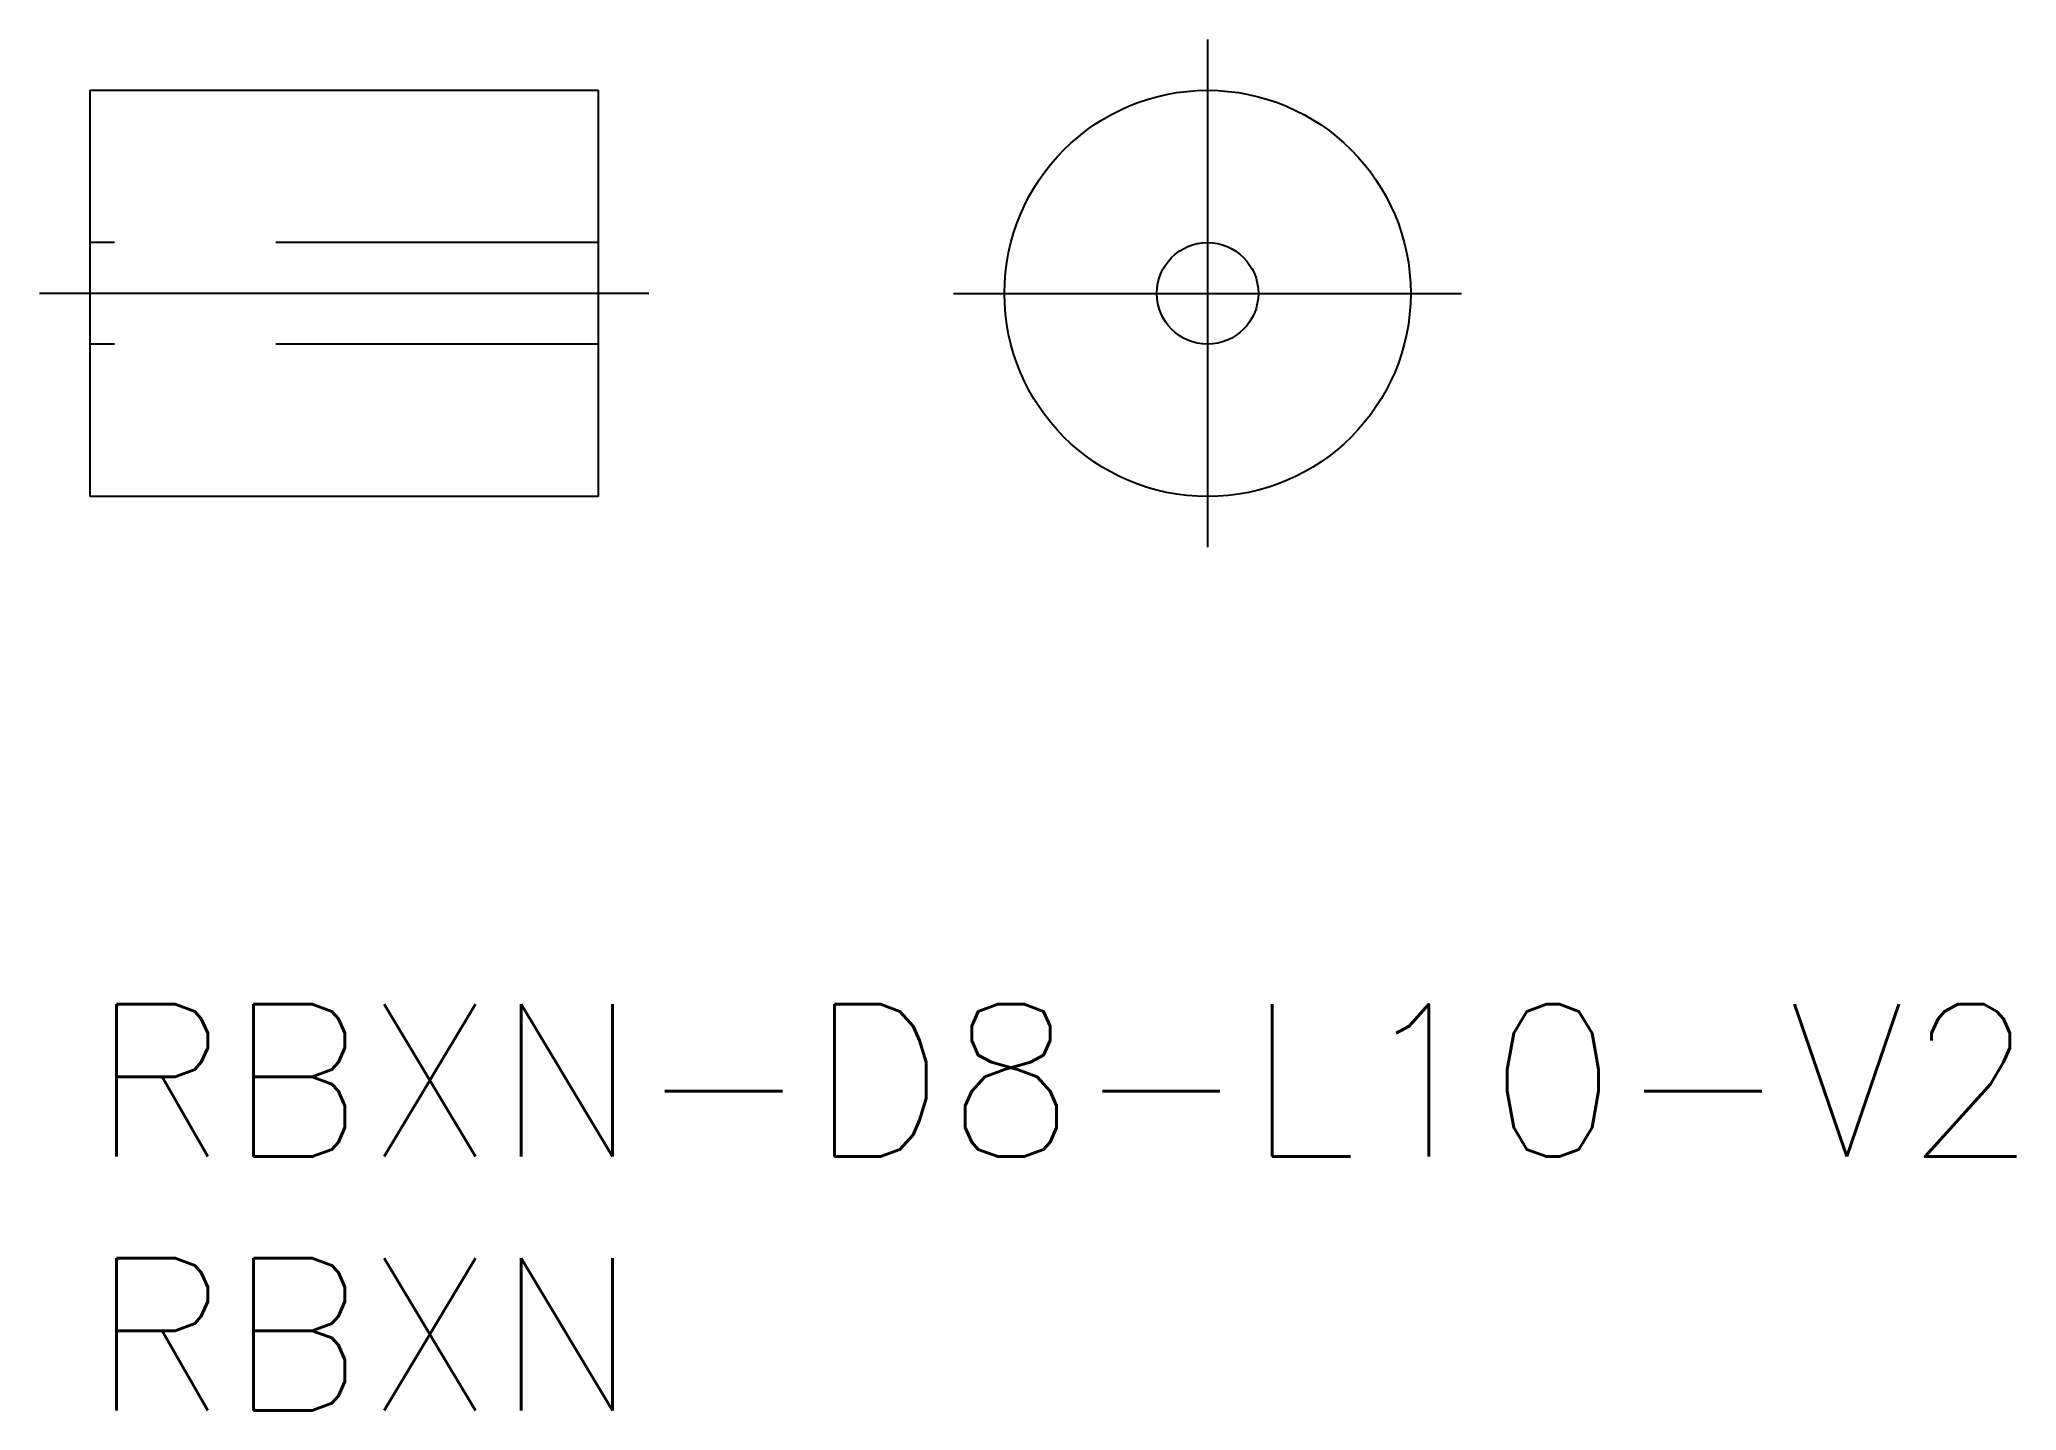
# Model space of a CAD drawing. Extents: x -1 to 37.9, y -8 to 19.
import ezdxf

# ---------------------------------------------------------------- set-up
doc = ezdxf.new("R2010")
doc.units = 0
doc.header["$LTSCALE"] = 0.5
doc.linetypes.add('CENTER', pattern=[50.8, 31.75, -6.35, 6.35, -6.35])
doc.linetypes.add('DASHED', pattern=[19.05, 12.7, -6.35])
for name, color, linetype in [('MSM_CENTER', 1, 'CENTER'), ('MSM_CONTINUOUS', 7, 'CONTINUOUS'), ('MSM_DASHED', 4, 'DASHED'), ('MSM_PART_NUMBER', 7, 'CONTINUOUS')]:
    doc.layers.add(name, color=color, linetype=linetype)
doc.styles.get("Standard").update_dxf_attribs({"font": 'txt.shx', "height": 1, "bigfont": 'bigfont.shx'})

# ---------------------------------------------------------------- blocks, each defined once
blk = doc.blocks.new('*U7')
at = {"layer": 'MSM_PART_NUMBER'}
blk.add_text('RBXN-D8-L10-V2', height=3, dxfattribs=at).set_placement((0, -3))
blk = doc.blocks.new('*U8')
at = {"layer": 'MSM_PART_NUMBER'}
blk.add_text('RBXN', height=3, dxfattribs=at).set_placement((0, -8))

msp = doc.modelspace()

# ---------------------------------------------------------------- linework, layer by layer
at = {"layer": 'MSM_CENTER'}
for p, q in [((22, 19), (22, 9)), ((11, 14), (-1, 14)), ((17, 14), (27, 14))]:
    msp.add_line(p, q, dxfattribs=at)
at = {"layer": 'MSM_CONTINUOUS'}
for p, q in [((0, 10), (0, 18)), ((0, 18), (10, 18)), ((10, 18), (10, 10)), ((10, 10), (0, 10))]:
    msp.add_line(p, q, dxfattribs=at)
for radius in [4, 1]:
    msp.add_circle((22, 14), radius, dxfattribs=at)
at = {"layer": 'MSM_DASHED'}
for p, q in [((10, 15), (0, 15)), ((10, 13), (0, 13))]:
    msp.add_line(p, q, dxfattribs=at)

# ---------------------------------------------------------------- block references
at = {"layer": 'MSM_CONTINUOUS'}
for name in ['*U7', '*U8']:
    msp.add_blockref(name, (0, 0), dxfattribs=at)

doc.saveas('drawing.dxf')
